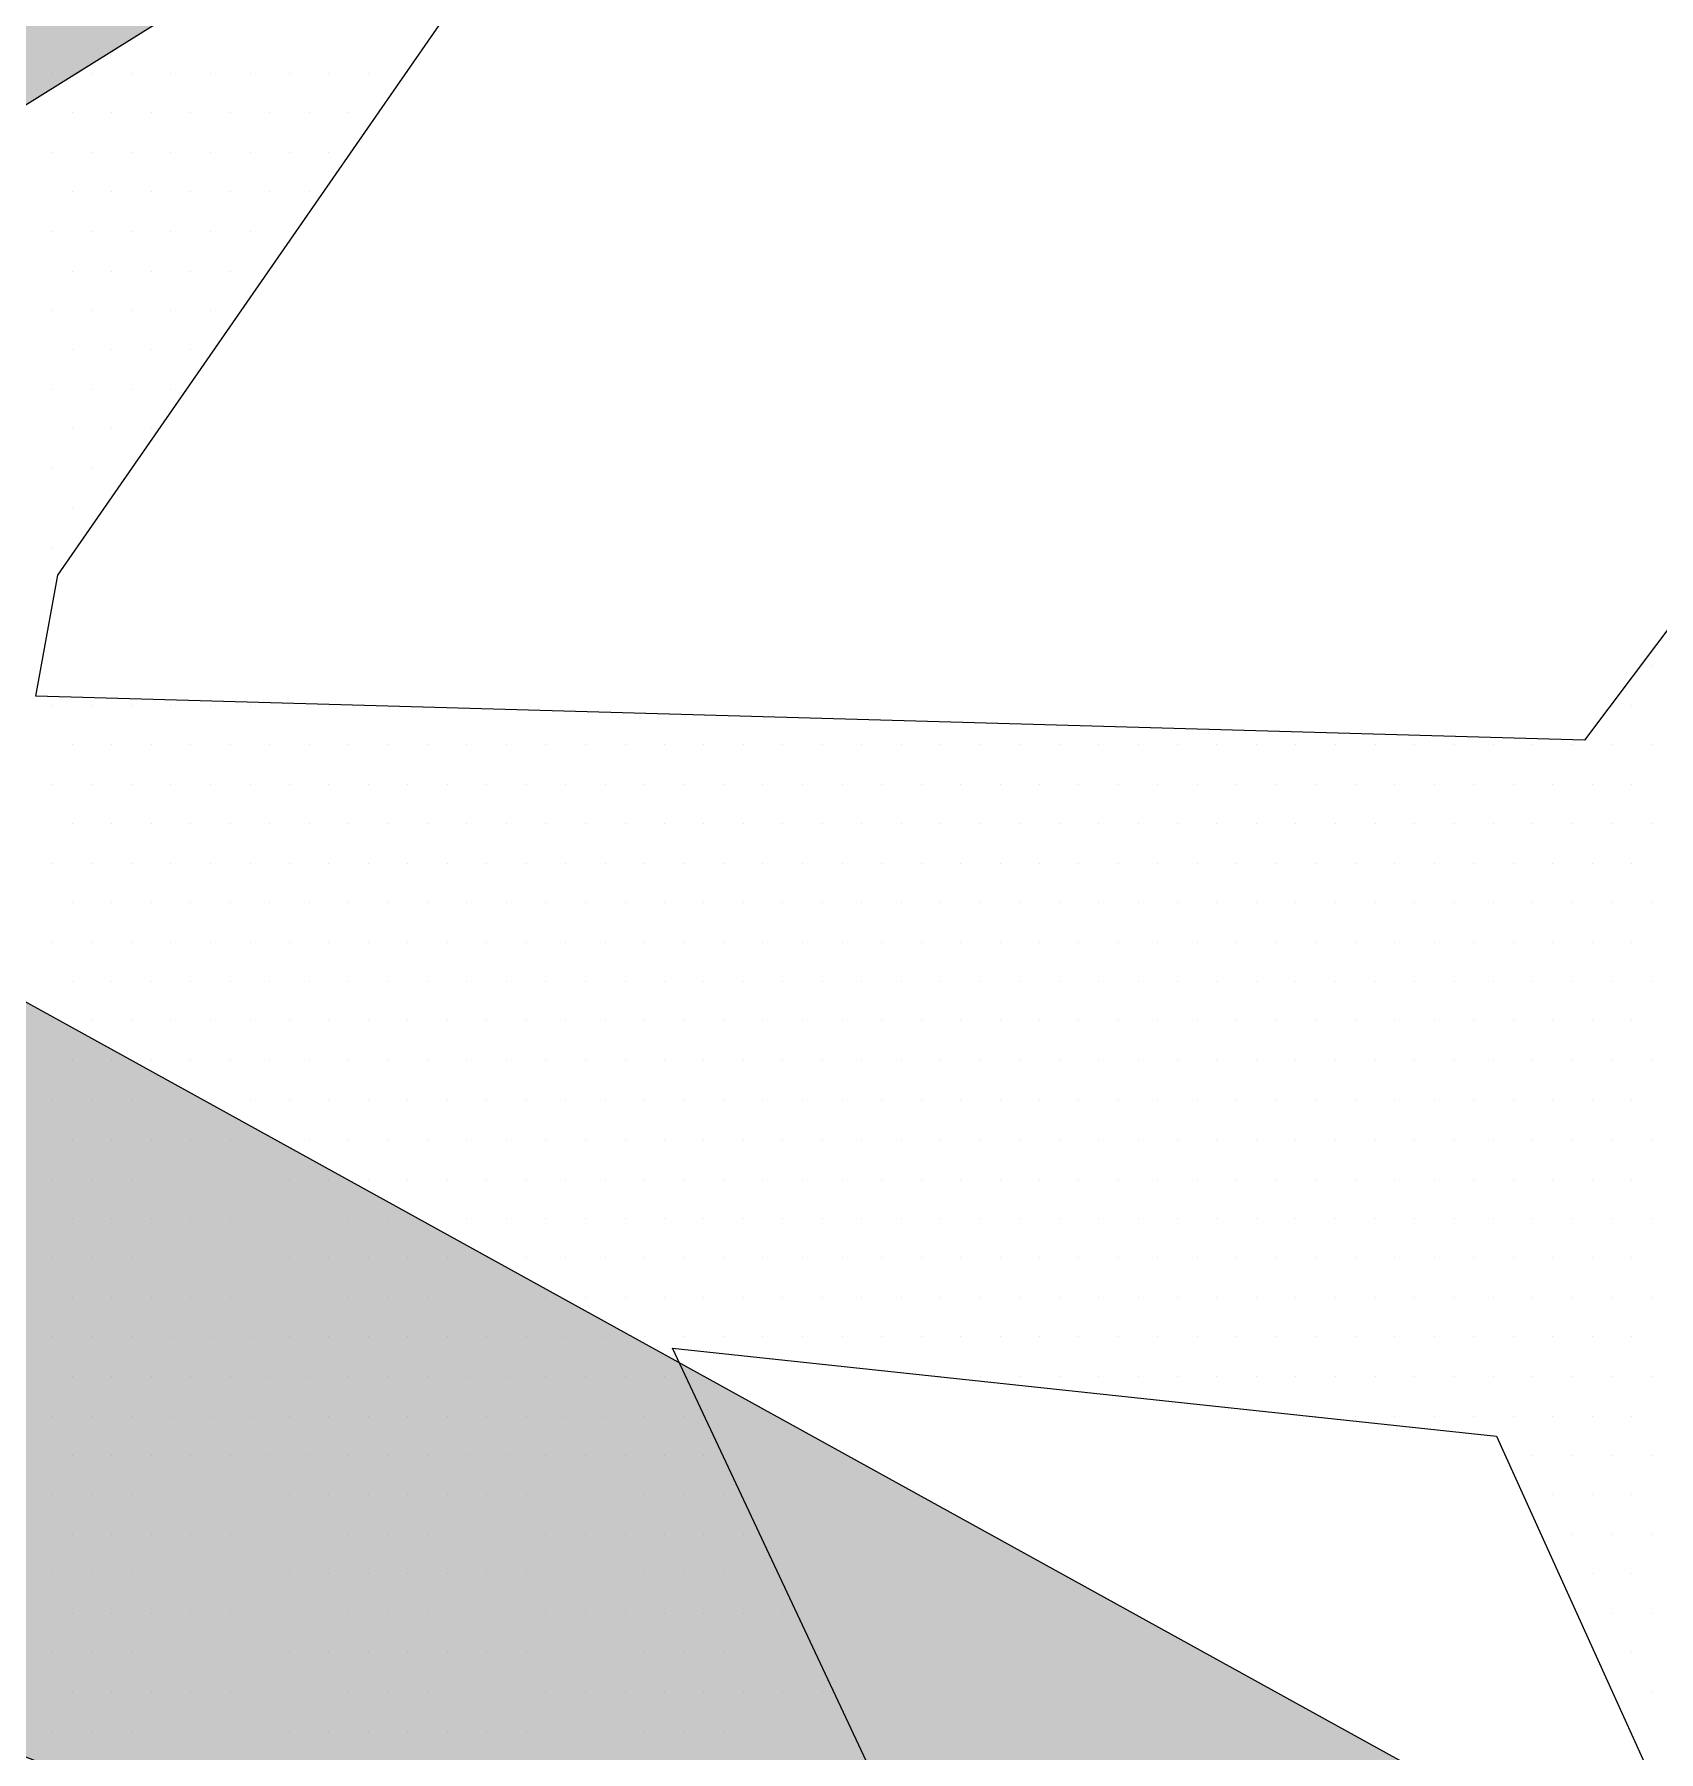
# Paper-space layout 'TOP_A1_00200_01-01-2017_MODELE' of a CAD drawing. Header units: millimetres. Extents: x -52 to 293, y -3 to 294.
# Drawn here: x -10.697 to -6.922, y 55.523 to 59.513 of the extents above; entities that cross this region are included whole.
import ezdxf

# ---------------------------------------------------------------- set-up
doc = ezdxf.new("R2010")
doc.units = ezdxf.units.MM
doc.header["$LTSCALE"] = 2
doc.linetypes.add('CACHEX2', pattern=[0.75, 0.5, -0.25])
for name, color, linetype in [('CALQUE_7', 4, 'Continuous'), ('CARTOUCHE', 7, 'Continuous'), ('rosace', 7, 'Continuous')]:
    doc.layers.add(name, color=color, linetype=linetype)

# ---------------------------------------------------------------- blocks, each defined once
blk = doc.blocks.new('A$C715108E3')
at = {"layer": 'CALQUE_7', "color": 131}
for p, q in [((-1.9015, -10.5791), (-1.9015, -10.5791)), ((-1.8097, -10.5791), (-1.8097, -10.5791)), ((-1.7182, -10.5791), (-1.7182, -10.5791)), ((-1.6264, -10.5791), (-1.6264, -10.5791)), ((-1.5345, -10.5791), (-1.5345, -10.5791)), ((-1.4427, -10.5791), (-1.4427, -10.5791)), ((-1.3512, -10.5791), (-1.3512, -10.5791)), ((-1.2594, -10.5791), (-1.2594, -10.5791)), ((-1.1674, -10.5791), (-1.1674, -10.5791)), ((-1.8558, -10.6702), (-1.8558, -10.6702)), ((-1.7639, -10.6702), (-1.7639, -10.6702)), ((-1.6721, -10.6702), (-1.6721, -10.6702)), ((-1.5806, -10.6702), (-1.5806, -10.6702)), ((-1.4888, -10.6702), (-1.4888, -10.6702)), ((-1.397, -10.6702), (-1.397, -10.6702)), ((-1.3051, -10.6702), (-1.3051, -10.6702)), ((-1.2137, -10.6702), (-1.2137, -10.6702)), ((-1.9015, -10.763), (-1.9015, -10.763)), ((-1.8097, -10.763), (-1.8097, -10.763)), ((-1.7182, -10.763), (-1.7182, -10.763)), ((-1.6264, -10.763), (-1.6264, -10.763)), ((-1.5345, -10.763), (-1.5345, -10.763)), ((-1.4427, -10.763), (-1.4427, -10.763)), ((-1.3512, -10.763), (-1.3512, -10.763)), ((-1.2594, -10.763), (-1.2594, -10.763)), ((-1.8558, -10.8542), (-1.8558, -10.8542)), ((-1.7639, -10.8542), (-1.7639, -10.8542)), ((-1.6721, -10.8542), (-1.6721, -10.8542)), ((-1.5806, -10.8542), (-1.5806, -10.8542)), ((-1.4888, -10.8542), (-1.4888, -10.8542)), ((-1.397, -10.8542), (-1.397, -10.8542)), ((-1.3051, -10.8542), (-1.3051, -10.8542)), ((-1.9015, -10.9457), (-1.9015, -10.9457)), ((-1.8097, -10.9457), (-1.8097, -10.9457)), ((-1.7182, -10.9457), (-1.7182, -10.9457)), ((-1.6264, -10.9457), (-1.6264, -10.9457)), ((-1.5345, -10.9457), (-1.5345, -10.9457)), ((-1.4427, -10.9457), (-1.4427, -10.9457)), ((-1.3512, -10.9457), (-1.3512, -10.9457)), ((-1.8558, -11.0383), (-1.8558, -11.0383)), ((-1.7639, -11.0383), (-1.7639, -11.0383)), ((-1.6721, -11.0383), (-1.6721, -11.0383)), ((-1.5806, -11.0383), (-1.5806, -11.0383)), ((-1.4888, -11.0383), (-1.4888, -11.0383)), ((-1.9015, -11.1295), (-1.9015, -11.1295)), ((-1.8097, -11.1295), (-1.8097, -11.1295)), ((-1.7182, -11.1295), (-1.7182, -11.1295)), ((-1.6264, -11.1295), (-1.6264, -11.1295)), ((-1.5345, -11.1295), (-1.5345, -11.1295)), ((-1.8558, -11.2208), (-1.8558, -11.2208)), ((-1.7639, -11.2208), (-1.7639, -11.2208)), ((-1.6721, -11.2208), (-1.6721, -11.2208)), ((-1.5806, -11.2208), (-1.5806, -11.2208)), ((-1.9015, -11.3132), (-1.9015, -11.3132)), ((-1.8097, -11.3132), (-1.8097, -11.3132)), ((-1.7182, -11.3132), (-1.7182, -11.3132)), ((-1.6264, -11.3132), (-1.6264, -11.3132)), ((-1.8558, -11.4048), (-1.8558, -11.4048)), ((-1.7639, -11.4048), (-1.7639, -11.4048)), ((-1.6721, -11.4048), (-1.6721, -11.4048)), ((-1.9015, -11.4959), (-1.9015, -11.4959)), ((-1.8097, -11.4959), (-1.8097, -11.4959)), ((-1.7182, -11.4959), (-1.7182, -11.4959)), ((-1.8558, -11.5885), (-1.8558, -11.5885)), ((-1.9015, -11.68), (-1.9015, -11.68)), ((1.7883, -11.9551), (1.7883, -11.9551)), ((1.8138, -11.9551), (1.8138, -11.9551)), ((-1.9015, -12.0473), (-1.9015, -12.0473)), ((-1.8097, -12.0473), (-1.8097, -12.0473)), ((-1.7182, -12.0473), (-1.7182, -12.0473)), ((-1.6264, -12.0473), (-1.6264, -12.0473)), ((-1.5345, -12.0473), (-1.5345, -12.0473)), ((-1.4427, -12.0473), (-1.4427, -12.0473)), ((-1.3512, -12.0473), (-1.3512, -12.0473)), ((-1.2594, -12.0473), (-1.2594, -12.0473)), ((1.7191, -12.0473), (1.7191, -12.0473)), ((1.7681, -12.0473), (1.7681, -12.0473)), ((-1.8558, -12.1388), (-1.8558, -12.1388)), ((-1.7639, -12.1388), (-1.7639, -12.1388)), ((-1.6721, -12.1388), (-1.6721, -12.1388)), ((-1.5806, -12.1388), (-1.5806, -12.1388)), ((-1.4888, -12.1388), (-1.4888, -12.1388)), ((-1.397, -12.1388), (-1.397, -12.1388)), ((-1.3051, -12.1388), (-1.3051, -12.1388)), ((-1.2137, -12.1388), (-1.2137, -12.1388)), ((-1.1219, -12.1388), (-1.1219, -12.1388)), ((-1.0298, -12.1388), (-1.0298, -12.1388)), ((-0.9386, -12.1388), (-0.9386, -12.1388)), ((-0.8465, -12.1388), (-0.8465, -12.1388)), ((-0.7549, -12.1388), (-0.7549, -12.1388)), ((-0.6633, -12.1388), (-0.6633, -12.1388)), ((-0.5712, -12.1388), (-0.5712, -12.1388)), ((-0.4796, -12.1388), (-0.4796, -12.1388)), ((-0.3879, -12.1388), (-0.3879, -12.1388)), ((-0.2963, -12.1388), (-0.2963, -12.1388)), ((-0.2043, -12.1388), (-0.2043, -12.1388)), ((-0.1124, -12.1388), (-0.1124, -12.1388)), ((-0.0212, -12.1388), (-0.0212, -12.1388)), ((0.0708, -12.1388), (0.0708, -12.1388)), ((0.1627, -12.1388), (0.1627, -12.1388)), ((0.2541, -12.1388), (0.2541, -12.1388)), ((0.346, -12.1388), (0.346, -12.1388)), ((0.4378, -12.1388), (0.4378, -12.1388)), ((0.5293, -12.1388), (0.5293, -12.1388)), ((0.6211, -12.1388), (0.6211, -12.1388)), ((0.7131, -12.1388), (0.7131, -12.1388)), ((0.8044, -12.1388), (0.8044, -12.1388)), ((0.8964, -12.1388), (0.8964, -12.1388)), ((0.988, -12.1388), (0.988, -12.1388)), ((1.0801, -12.1388), (1.0801, -12.1388)), ((1.1717, -12.1388), (1.1717, -12.1388)), ((1.2634, -12.1388), (1.2634, -12.1388)), ((1.3554, -12.1388), (1.3554, -12.1388)), ((1.4466, -12.1388), (1.4466, -12.1388)), ((1.5387, -12.1388), (1.5387, -12.1388)), ((1.6305, -12.1388), (1.6305, -12.1388)), ((1.7218, -12.1388), (1.7218, -12.1388)), ((1.8138, -12.1388), (1.8138, -12.1388)), ((-1.9015, -12.23), (-1.9015, -12.23)), ((-1.8097, -12.23), (-1.8097, -12.23)), ((-1.7182, -12.23), (-1.7182, -12.23)), ((-1.6264, -12.23), (-1.6264, -12.23)), ((-1.5345, -12.23), (-1.5345, -12.23)), ((-1.4427, -12.23), (-1.4427, -12.23)), ((-1.3512, -12.23), (-1.3512, -12.23)), ((-1.2594, -12.23), (-1.2594, -12.23)), ((-1.1674, -12.23), (-1.1674, -12.23)), ((-1.0761, -12.23), (-1.0761, -12.23)), ((-0.9841, -12.23), (-0.9841, -12.23)), ((-0.8921, -12.23), (-0.8921, -12.23)), ((-0.801, -12.23), (-0.801, -12.23)), ((-0.709, -12.23), (-0.709, -12.23)), ((-0.6173, -12.23), (-0.6173, -12.23)), ((-0.5257, -12.23), (-0.5257, -12.23)), ((-0.434, -12.23), (-0.434, -12.23)), ((-0.342, -12.23), (-0.342, -12.23)), ((-0.2508, -12.23), (-0.2508, -12.23)), ((-0.1587, -12.23), (-0.1587, -12.23)), ((-0.0667, -12.23), (-0.0667, -12.23)), ((0.0251, -12.23), (0.0251, -12.23)), ((0.1166, -12.23), (0.1166, -12.23)), ((0.2084, -12.23), (0.2084, -12.23)), ((0.3002, -12.23), (0.3002, -12.23)), ((0.3917, -12.23), (0.3917, -12.23)), ((0.4835, -12.23), (0.4835, -12.23)), ((0.5755, -12.23), (0.5755, -12.23)), ((0.6668, -12.23), (0.6668, -12.23)), ((0.7588, -12.23), (0.7588, -12.23)), ((0.8507, -12.23), (0.8507, -12.23)), ((0.9423, -12.23), (0.9423, -12.23)), ((1.034, -12.23), (1.034, -12.23)), ((1.1256, -12.23), (1.1256, -12.23)), ((1.2176, -12.23), (1.2176, -12.23)), ((1.3089, -12.23), (1.3089, -12.23)), ((1.4009, -12.23), (1.4009, -12.23)), ((1.4929, -12.23), (1.4929, -12.23)), ((1.5842, -12.23), (1.5842, -12.23)), ((1.6762, -12.23), (1.6762, -12.23)), ((1.7681, -12.23), (1.7681, -12.23)), ((-1.8558, -12.3224), (-1.8558, -12.3224)), ((-1.7639, -12.3224), (-1.7639, -12.3224)), ((-1.6721, -12.3224), (-1.6721, -12.3224)), ((-1.5806, -12.3224), (-1.5806, -12.3224)), ((-1.4888, -12.3224), (-1.4888, -12.3224)), ((-1.397, -12.3224), (-1.397, -12.3224)), ((-1.3051, -12.3224), (-1.3051, -12.3224)), ((-1.2137, -12.3224), (-1.2137, -12.3224)), ((-1.1219, -12.3224), (-1.1219, -12.3224)), ((-1.0298, -12.3224), (-1.0298, -12.3224)), ((-0.9386, -12.3224), (-0.9386, -12.3224)), ((-0.8465, -12.3224), (-0.8465, -12.3224)), ((-0.7549, -12.3224), (-0.7549, -12.3224)), ((-0.6633, -12.3224), (-0.6633, -12.3224)), ((-0.5712, -12.3224), (-0.5712, -12.3224)), ((-0.4796, -12.3224), (-0.4796, -12.3224)), ((-0.3879, -12.3224), (-0.3879, -12.3224)), ((-0.2963, -12.3224), (-0.2963, -12.3224)), ((-0.2043, -12.3224), (-0.2043, -12.3224)), ((-0.1124, -12.3224), (-0.1124, -12.3224)), ((-0.0212, -12.3224), (-0.0212, -12.3224)), ((0.0708, -12.3224), (0.0708, -12.3224)), ((0.1627, -12.3224), (0.1627, -12.3224)), ((0.2541, -12.3224), (0.2541, -12.3224)), ((0.346, -12.3224), (0.346, -12.3224)), ((0.4378, -12.3224), (0.4378, -12.3224)), ((0.5293, -12.3224), (0.5293, -12.3224)), ((0.6211, -12.3224), (0.6211, -12.3224)), ((0.7131, -12.3224), (0.7131, -12.3224)), ((0.8044, -12.3224), (0.8044, -12.3224)), ((0.8964, -12.3224), (0.8964, -12.3224)), ((0.988, -12.3224), (0.988, -12.3224)), ((1.0801, -12.3224), (1.0801, -12.3224)), ((1.1717, -12.3224), (1.1717, -12.3224)), ((1.2634, -12.3224), (1.2634, -12.3224)), ((1.3554, -12.3224), (1.3554, -12.3224)), ((1.4466, -12.3224), (1.4466, -12.3224)), ((1.5387, -12.3224), (1.5387, -12.3224)), ((1.6305, -12.3224), (1.6305, -12.3224)), ((1.7218, -12.3224), (1.7218, -12.3224)), ((1.8138, -12.3224), (1.8138, -12.3224)), ((-1.9015, -12.4139), (-1.9015, -12.4139)), ((-1.8097, -12.4139), (-1.8097, -12.4139)), ((-1.7182, -12.4139), (-1.7182, -12.4139)), ((-1.6264, -12.4139), (-1.6264, -12.4139)), ((-1.5345, -12.4139), (-1.5345, -12.4139)), ((-1.4427, -12.4139), (-1.4427, -12.4139)), ((-1.3512, -12.4139), (-1.3512, -12.4139)), ((-1.2594, -12.4139), (-1.2594, -12.4139)), ((-1.1674, -12.4139), (-1.1674, -12.4139)), ((-1.0761, -12.4139), (-1.0761, -12.4139)), ((-0.9841, -12.4139), (-0.9841, -12.4139)), ((-0.8921, -12.4139), (-0.8921, -12.4139)), ((-0.801, -12.4139), (-0.801, -12.4139)), ((-0.709, -12.4139), (-0.709, -12.4139)), ((-0.6173, -12.4139), (-0.6173, -12.4139)), ((-0.5257, -12.4139), (-0.5257, -12.4139)), ((-0.434, -12.4139), (-0.434, -12.4139)), ((-0.342, -12.4139), (-0.342, -12.4139)), ((-0.2508, -12.4139), (-0.2508, -12.4139)), ((-0.1587, -12.4139), (-0.1587, -12.4139)), ((-0.0667, -12.4139), (-0.0667, -12.4139)), ((0.0251, -12.4139), (0.0251, -12.4139)), ((0.1166, -12.4139), (0.1166, -12.4139)), ((0.2084, -12.4139), (0.2084, -12.4139)), ((0.3002, -12.4139), (0.3002, -12.4139)), ((0.3917, -12.4139), (0.3917, -12.4139)), ((0.4835, -12.4139), (0.4835, -12.4139)), ((0.5755, -12.4139), (0.5755, -12.4139)), ((0.6668, -12.4139), (0.6668, -12.4139)), ((0.7588, -12.4139), (0.7588, -12.4139)), ((0.8507, -12.4139), (0.8507, -12.4139)), ((0.9423, -12.4139), (0.9423, -12.4139)), ((1.034, -12.4139), (1.034, -12.4139)), ((1.1256, -12.4139), (1.1256, -12.4139)), ((1.2176, -12.4139), (1.2176, -12.4139)), ((1.3089, -12.4139), (1.3089, -12.4139)), ((1.4009, -12.4139), (1.4009, -12.4139)), ((1.4929, -12.4139), (1.4929, -12.4139)), ((1.5842, -12.4139), (1.5842, -12.4139)), ((1.6762, -12.4139), (1.6762, -12.4139)), ((1.7681, -12.4139), (1.7681, -12.4139)), ((-1.8558, -12.5053), (-1.8558, -12.5053)), ((-1.7639, -12.5053), (-1.7639, -12.5053)), ((-1.6721, -12.5053), (-1.6721, -12.5053)), ((-1.5806, -12.5053), (-1.5806, -12.5053)), ((-1.4888, -12.5053), (-1.4888, -12.5053)), ((-1.397, -12.5053), (-1.397, -12.5053)), ((-1.3051, -12.5053), (-1.3051, -12.5053)), ((-1.2137, -12.5053), (-1.2137, -12.5053)), ((-1.1219, -12.5053), (-1.1219, -12.5053)), ((-1.0298, -12.5053), (-1.0298, -12.5053)), ((-0.9386, -12.5053), (-0.9386, -12.5053)), ((-0.8465, -12.5053), (-0.8465, -12.5053)), ((-0.7549, -12.5053), (-0.7549, -12.5053)), ((-0.6633, -12.5053), (-0.6633, -12.5053)), ((-0.5712, -12.5053), (-0.5712, -12.5053)), ((-0.4796, -12.5053), (-0.4796, -12.5053)), ((-0.3879, -12.5053), (-0.3879, -12.5053)), ((-0.2963, -12.5053), (-0.2963, -12.5053)), ((-0.2043, -12.5053), (-0.2043, -12.5053)), ((-0.1124, -12.5053), (-0.1124, -12.5053)), ((-0.0212, -12.5053), (-0.0212, -12.5053)), ((0.0708, -12.5053), (0.0708, -12.5053)), ((0.1627, -12.5053), (0.1627, -12.5053)), ((0.2541, -12.5053), (0.2541, -12.5053)), ((0.346, -12.5053), (0.346, -12.5053)), ((0.4378, -12.5053), (0.4378, -12.5053)), ((0.5293, -12.5053), (0.5293, -12.5053)), ((0.6211, -12.5053), (0.6211, -12.5053)), ((0.7131, -12.5053), (0.7131, -12.5053)), ((0.8044, -12.5053), (0.8044, -12.5053)), ((0.8964, -12.5053), (0.8964, -12.5053)), ((0.988, -12.5053), (0.988, -12.5053)), ((1.0801, -12.5053), (1.0801, -12.5053)), ((1.1717, -12.5053), (1.1717, -12.5053)), ((1.2634, -12.5053), (1.2634, -12.5053)), ((1.3554, -12.5053), (1.3554, -12.5053)), ((1.4466, -12.5053), (1.4466, -12.5053)), ((1.5387, -12.5053), (1.5387, -12.5053)), ((1.6305, -12.5053), (1.6305, -12.5053)), ((1.7218, -12.5053), (1.7218, -12.5053)), ((1.8138, -12.5053), (1.8138, -12.5053)), ((-1.9015, -12.5977), (-1.9015, -12.5977)), ((-1.8097, -12.5977), (-1.8097, -12.5977)), ((-1.7182, -12.5977), (-1.7182, -12.5977)), ((-1.6264, -12.5977), (-1.6264, -12.5977)), ((-1.5345, -12.5977), (-1.5345, -12.5977)), ((-1.4427, -12.5977), (-1.4427, -12.5977)), ((-1.3512, -12.5977), (-1.3512, -12.5977)), ((-1.2594, -12.5977), (-1.2594, -12.5977)), ((-1.1674, -12.5977), (-1.1674, -12.5977)), ((-1.0761, -12.5977), (-1.0761, -12.5977)), ((-0.9841, -12.5977), (-0.9841, -12.5977)), ((-0.8921, -12.5977), (-0.8921, -12.5977)), ((-0.801, -12.5977), (-0.801, -12.5977)), ((-0.709, -12.5977), (-0.709, -12.5977)), ((-0.6173, -12.5977), (-0.6173, -12.5977)), ((-0.5257, -12.5977), (-0.5257, -12.5977)), ((-0.434, -12.5977), (-0.434, -12.5977)), ((-0.342, -12.5977), (-0.342, -12.5977)), ((-0.2508, -12.5977), (-0.2508, -12.5977)), ((-0.1587, -12.5977), (-0.1587, -12.5977)), ((-0.0667, -12.5977), (-0.0667, -12.5977)), ((0.0251, -12.5977), (0.0251, -12.5977)), ((0.1166, -12.5977), (0.1166, -12.5977)), ((0.2084, -12.5977), (0.2084, -12.5977)), ((0.3002, -12.5977), (0.3002, -12.5977)), ((0.3917, -12.5977), (0.3917, -12.5977)), ((0.4835, -12.5977), (0.4835, -12.5977)), ((0.5755, -12.5977), (0.5755, -12.5977)), ((0.6668, -12.5977), (0.6668, -12.5977)), ((0.7588, -12.5977), (0.7588, -12.5977)), ((0.8507, -12.5977), (0.8507, -12.5977)), ((0.9423, -12.5977), (0.9423, -12.5977)), ((1.034, -12.5977), (1.034, -12.5977)), ((1.1256, -12.5977), (1.1256, -12.5977)), ((1.2176, -12.5977), (1.2176, -12.5977)), ((1.3089, -12.5977), (1.3089, -12.5977)), ((1.4009, -12.5977), (1.4009, -12.5977)), ((1.4929, -12.5977), (1.4929, -12.5977)), ((1.5842, -12.5977), (1.5842, -12.5977)), ((1.6762, -12.5977), (1.6762, -12.5977)), ((1.7681, -12.5977), (1.7681, -12.5977)), ((-1.8558, -12.6892), (-1.8558, -12.6892)), ((-1.7639, -12.6892), (-1.7639, -12.6892)), ((-1.6721, -12.6892), (-1.6721, -12.6892)), ((-1.5806, -12.6892), (-1.5806, -12.6892)), ((-1.4888, -12.6892), (-1.4888, -12.6892)), ((-1.397, -12.6892), (-1.397, -12.6892)), ((-1.3051, -12.6892), (-1.3051, -12.6892)), ((-1.2137, -12.6892), (-1.2137, -12.6892)), ((-1.1219, -12.6892), (-1.1219, -12.6892)), ((-1.0298, -12.6892), (-1.0298, -12.6892)), ((-0.9386, -12.6892), (-0.9386, -12.6892)), ((-0.8465, -12.6892), (-0.8465, -12.6892)), ((-0.7549, -12.6892), (-0.7549, -12.6892)), ((-0.6633, -12.6892), (-0.6633, -12.6892)), ((-0.5712, -12.6892), (-0.5712, -12.6892)), ((-0.4796, -12.6892), (-0.4796, -12.6892)), ((-0.3879, -12.6892), (-0.3879, -12.6892)), ((-0.2963, -12.6892), (-0.2963, -12.6892)), ((-0.2043, -12.6892), (-0.2043, -12.6892)), ((-0.1124, -12.6892), (-0.1124, -12.6892)), ((-0.0212, -12.6892), (-0.0212, -12.6892)), ((0.0708, -12.6892), (0.0708, -12.6892)), ((0.1627, -12.6892), (0.1627, -12.6892)), ((0.2541, -12.6892), (0.2541, -12.6892)), ((0.346, -12.6892), (0.346, -12.6892)), ((0.4378, -12.6892), (0.4378, -12.6892)), ((0.5293, -12.6892), (0.5293, -12.6892)), ((0.6211, -12.6892), (0.6211, -12.6892)), ((0.7131, -12.6892), (0.7131, -12.6892)), ((0.8044, -12.6892), (0.8044, -12.6892)), ((0.8964, -12.6892), (0.8964, -12.6892)), ((0.988, -12.6892), (0.988, -12.6892)), ((1.0801, -12.6892), (1.0801, -12.6892)), ((1.1717, -12.6892), (1.1717, -12.6892)), ((1.2634, -12.6892), (1.2634, -12.6892)), ((1.3554, -12.6892), (1.3554, -12.6892)), ((1.4466, -12.6892), (1.4466, -12.6892)), ((1.5387, -12.6892), (1.5387, -12.6892)), ((1.6305, -12.6892), (1.6305, -12.6892)), ((1.7218, -12.6892), (1.7218, -12.6892)), ((1.8138, -12.6892), (1.8138, -12.6892)), ((-1.9015, -12.7805), (-1.9015, -12.7805)), ((-1.8097, -12.7805), (-1.8097, -12.7805)), ((-1.7182, -12.7805), (-1.7182, -12.7805)), ((-1.6264, -12.7805), (-1.6264, -12.7805)), ((-1.5345, -12.7805), (-1.5345, -12.7805)), ((-1.4427, -12.7805), (-1.4427, -12.7805)), ((-1.3512, -12.7805), (-1.3512, -12.7805)), ((-1.2594, -12.7805), (-1.2594, -12.7805)), ((-1.1674, -12.7805), (-1.1674, -12.7805)), ((-1.0761, -12.7805), (-1.0761, -12.7805)), ((-0.9841, -12.7805), (-0.9841, -12.7805)), ((-0.8921, -12.7805), (-0.8921, -12.7805)), ((-0.801, -12.7805), (-0.801, -12.7805)), ((-0.709, -12.7805), (-0.709, -12.7805)), ((-0.6173, -12.7805), (-0.6173, -12.7805)), ((-0.5257, -12.7805), (-0.5257, -12.7805)), ((-0.434, -12.7805), (-0.434, -12.7805)), ((-0.342, -12.7805), (-0.342, -12.7805)), ((-0.2508, -12.7805), (-0.2508, -12.7805)), ((-0.1587, -12.7805), (-0.1587, -12.7805)), ((-0.0667, -12.7805), (-0.0667, -12.7805)), ((0.0251, -12.7805), (0.0251, -12.7805)), ((0.1166, -12.7805), (0.1166, -12.7805)), ((0.2084, -12.7805), (0.2084, -12.7805)), ((0.3002, -12.7805), (0.3002, -12.7805)), ((0.3917, -12.7805), (0.3917, -12.7805)), ((0.4835, -12.7805), (0.4835, -12.7805)), ((0.5755, -12.7805), (0.5755, -12.7805)), ((0.6668, -12.7805), (0.6668, -12.7805)), ((0.7588, -12.7805), (0.7588, -12.7805)), ((0.8507, -12.7805), (0.8507, -12.7805)), ((0.9423, -12.7805), (0.9423, -12.7805)), ((1.034, -12.7805), (1.034, -12.7805)), ((1.1256, -12.7805), (1.1256, -12.7805)), ((1.2176, -12.7805), (1.2176, -12.7805)), ((1.3089, -12.7805), (1.3089, -12.7805)), ((1.4009, -12.7805), (1.4009, -12.7805)), ((1.4929, -12.7805), (1.4929, -12.7805)), ((1.5842, -12.7805), (1.5842, -12.7805)), ((1.6762, -12.7805), (1.6762, -12.7805)), ((1.7681, -12.7805), (1.7681, -12.7805)), ((-1.8558, -12.8729), (-1.8558, -12.8729)), ((-1.7639, -12.8729), (-1.7639, -12.8729)), ((-1.6721, -12.8729), (-1.6721, -12.8729)), ((-1.5806, -12.8729), (-1.5806, -12.8729)), ((-1.4888, -12.8729), (-1.4888, -12.8729)), ((-1.397, -12.8729), (-1.397, -12.8729)), ((-1.3051, -12.8729), (-1.3051, -12.8729)), ((-1.2137, -12.8729), (-1.2137, -12.8729)), ((-1.1219, -12.8729), (-1.1219, -12.8729)), ((-1.0298, -12.8729), (-1.0298, -12.8729)), ((-0.9386, -12.8729), (-0.9386, -12.8729)), ((-0.8465, -12.8729), (-0.8465, -12.8729)), ((-0.7549, -12.8729), (-0.7549, -12.8729)), ((-0.6633, -12.8729), (-0.6633, -12.8729)), ((-0.5712, -12.8729), (-0.5712, -12.8729)), ((-0.4796, -12.8729), (-0.4796, -12.8729)), ((-0.3879, -12.8729), (-0.3879, -12.8729)), ((-0.2963, -12.8729), (-0.2963, -12.8729)), ((-0.2043, -12.8729), (-0.2043, -12.8729)), ((-0.1124, -12.8729), (-0.1124, -12.8729)), ((-0.0212, -12.8729), (-0.0212, -12.8729)), ((0.0708, -12.8729), (0.0708, -12.8729)), ((0.1627, -12.8729), (0.1627, -12.8729)), ((0.2541, -12.8729), (0.2541, -12.8729)), ((0.346, -12.8729), (0.346, -12.8729)), ((0.4378, -12.8729), (0.4378, -12.8729)), ((0.5293, -12.8729), (0.5293, -12.8729)), ((0.6211, -12.8729), (0.6211, -12.8729)), ((0.7131, -12.8729), (0.7131, -12.8729)), ((0.8044, -12.8729), (0.8044, -12.8729)), ((0.8964, -12.8729), (0.8964, -12.8729)), ((0.988, -12.8729), (0.988, -12.8729)), ((1.0801, -12.8729), (1.0801, -12.8729)), ((1.1717, -12.8729), (1.1717, -12.8729)), ((1.2634, -12.8729), (1.2634, -12.8729)), ((1.3554, -12.8729), (1.3554, -12.8729)), ((1.4466, -12.8729), (1.4466, -12.8729)), ((1.5387, -12.8729), (1.5387, -12.8729)), ((1.6305, -12.8729), (1.6305, -12.8729)), ((1.7218, -12.8729), (1.7218, -12.8729)), ((1.8138, -12.8729), (1.8138, -12.8729)), ((-1.9015, -12.9641), (-1.9015, -12.9641)), ((-1.8097, -12.9641), (-1.8097, -12.9641)), ((-1.7182, -12.9641), (-1.7182, -12.9641)), ((-1.6264, -12.9641), (-1.6264, -12.9641)), ((-1.5345, -12.9641), (-1.5345, -12.9641)), ((-1.4427, -12.9641), (-1.4427, -12.9641)), ((-1.3512, -12.9641), (-1.3512, -12.9641)), ((-1.2594, -12.9641), (-1.2594, -12.9641)), ((-1.1674, -12.9641), (-1.1674, -12.9641)), ((-1.0761, -12.9641), (-1.0761, -12.9641)), ((-0.9841, -12.9641), (-0.9841, -12.9641)), ((-0.8921, -12.9641), (-0.8921, -12.9641)), ((-0.801, -12.9641), (-0.801, -12.9641)), ((-0.709, -12.9641), (-0.709, -12.9641)), ((-0.6173, -12.9641), (-0.6173, -12.9641)), ((-0.5257, -12.9641), (-0.5257, -12.9641)), ((-0.434, -12.9641), (-0.434, -12.9641)), ((-0.342, -12.9641), (-0.342, -12.9641)), ((-0.2508, -12.9641), (-0.2508, -12.9641)), ((-0.1587, -12.9641), (-0.1587, -12.9641)), ((-0.0667, -12.9641), (-0.0667, -12.9641)), ((0.0251, -12.9641), (0.0251, -12.9641)), ((0.1166, -12.9641), (0.1166, -12.9641)), ((0.2084, -12.9641), (0.2084, -12.9641)), ((0.3002, -12.9641), (0.3002, -12.9641)), ((0.3917, -12.9641), (0.3917, -12.9641)), ((0.4835, -12.9641), (0.4835, -12.9641)), ((0.5755, -12.9641), (0.5755, -12.9641)), ((0.6668, -12.9641), (0.6668, -12.9641)), ((0.7588, -12.9641), (0.7588, -12.9641)), ((0.8507, -12.9641), (0.8507, -12.9641)), ((0.9423, -12.9641), (0.9423, -12.9641)), ((1.034, -12.9641), (1.034, -12.9641)), ((1.1256, -12.9641), (1.1256, -12.9641)), ((1.2176, -12.9641), (1.2176, -12.9641)), ((1.3089, -12.9641), (1.3089, -12.9641)), ((1.4009, -12.9641), (1.4009, -12.9641)), ((1.4929, -12.9641), (1.4929, -12.9641)), ((1.5842, -12.9641), (1.5842, -12.9641)), ((1.6762, -12.9641), (1.6762, -12.9641)), ((1.7681, -12.9641), (1.7681, -12.9641)), ((-1.8558, -13.0556), (-1.8558, -13.0556)), ((-1.7639, -13.0556), (-1.7639, -13.0556)), ((-1.6721, -13.0556), (-1.6721, -13.0556)), ((-1.5806, -13.0556), (-1.5806, -13.0556)), ((-1.4888, -13.0556), (-1.4888, -13.0556)), ((-1.397, -13.0556), (-1.397, -13.0556)), ((-1.3051, -13.0556), (-1.3051, -13.0556)), ((-1.2137, -13.0556), (-1.2137, -13.0556)), ((-1.1219, -13.0556), (-1.1219, -13.0556)), ((-1.0298, -13.0556), (-1.0298, -13.0556)), ((-0.9386, -13.0556), (-0.9386, -13.0556)), ((-0.8465, -13.0556), (-0.8465, -13.0556)), ((-0.7549, -13.0556), (-0.7549, -13.0556)), ((-0.6633, -13.0556), (-0.6633, -13.0556)), ((-0.5712, -13.0556), (-0.5712, -13.0556)), ((-0.4796, -13.0556), (-0.4796, -13.0556)), ((-0.3879, -13.0556), (-0.3879, -13.0556)), ((-0.2963, -13.0556), (-0.2963, -13.0556)), ((-0.2043, -13.0556), (-0.2043, -13.0556)), ((-0.1124, -13.0556), (-0.1124, -13.0556)), ((-0.0212, -13.0556), (-0.0212, -13.0556)), ((0.0708, -13.0556), (0.0708, -13.0556)), ((0.1627, -13.0556), (0.1627, -13.0556)), ((0.2541, -13.0556), (0.2541, -13.0556)), ((0.346, -13.0556), (0.346, -13.0556)), ((0.4378, -13.0556), (0.4378, -13.0556)), ((0.5293, -13.0556), (0.5293, -13.0556)), ((0.6211, -13.0556), (0.6211, -13.0556)), ((0.7131, -13.0556), (0.7131, -13.0556)), ((0.8044, -13.0556), (0.8044, -13.0556)), ((0.8964, -13.0556), (0.8964, -13.0556)), ((0.988, -13.0556), (0.988, -13.0556)), ((1.0801, -13.0556), (1.0801, -13.0556)), ((1.1717, -13.0556), (1.1717, -13.0556)), ((1.2634, -13.0556), (1.2634, -13.0556)), ((1.3554, -13.0556), (1.3554, -13.0556)), ((1.4466, -13.0556), (1.4466, -13.0556)), ((1.5387, -13.0556), (1.5387, -13.0556)), ((1.6305, -13.0556), (1.6305, -13.0556)), ((1.7218, -13.0556), (1.7218, -13.0556)), ((1.8138, -13.0556), (1.8138, -13.0556)), ((-1.9015, -13.148), (-1.9015, -13.148)), ((-1.8097, -13.148), (-1.8097, -13.148)), ((-1.7182, -13.148), (-1.7182, -13.148)), ((-1.6264, -13.148), (-1.6264, -13.148)), ((-1.5345, -13.148), (-1.5345, -13.148)), ((-1.4427, -13.148), (-1.4427, -13.148)), ((-1.3512, -13.148), (-1.3512, -13.148)), ((-1.2594, -13.148), (-1.2594, -13.148)), ((-1.1674, -13.148), (-1.1674, -13.148)), ((-1.0761, -13.148), (-1.0761, -13.148)), ((-0.9841, -13.148), (-0.9841, -13.148)), ((-0.8921, -13.148), (-0.8921, -13.148)), ((-0.801, -13.148), (-0.801, -13.148)), ((-0.709, -13.148), (-0.709, -13.148)), ((-0.6173, -13.148), (-0.6173, -13.148)), ((-0.5257, -13.148), (-0.5257, -13.148)), ((-0.434, -13.148), (-0.434, -13.148)), ((-0.342, -13.148), (-0.342, -13.148)), ((-0.2508, -13.148), (-0.2508, -13.148)), ((-0.1587, -13.148), (-0.1587, -13.148)), ((-0.0667, -13.148), (-0.0667, -13.148)), ((0.0251, -13.148), (0.0251, -13.148)), ((0.1166, -13.148), (0.1166, -13.148)), ((0.2084, -13.148), (0.2084, -13.148)), ((0.3002, -13.148), (0.3002, -13.148)), ((0.3917, -13.148), (0.3917, -13.148)), ((0.4835, -13.148), (0.4835, -13.148)), ((0.5755, -13.148), (0.5755, -13.148)), ((0.6668, -13.148), (0.6668, -13.148)), ((0.7588, -13.148), (0.7588, -13.148)), ((0.8507, -13.148), (0.8507, -13.148)), ((0.9423, -13.148), (0.9423, -13.148)), ((1.034, -13.148), (1.034, -13.148)), ((1.1256, -13.148), (1.1256, -13.148)), ((1.2176, -13.148), (1.2176, -13.148)), ((1.3089, -13.148), (1.3089, -13.148)), ((1.4009, -13.148), (1.4009, -13.148)), ((1.4929, -13.148), (1.4929, -13.148)), ((1.5842, -13.148), (1.5842, -13.148)), ((1.6762, -13.148), (1.6762, -13.148)), ((1.7681, -13.148), (1.7681, -13.148)), ((-1.8558, -13.2392), (-1.8558, -13.2392)), ((-1.7639, -13.2392), (-1.7639, -13.2392)), ((-1.6721, -13.2392), (-1.6721, -13.2392)), ((-1.5806, -13.2392), (-1.5806, -13.2392)), ((-1.4888, -13.2392), (-1.4888, -13.2392)), ((-1.397, -13.2392), (-1.397, -13.2392)), ((-1.3051, -13.2392), (-1.3051, -13.2392)), ((-1.2137, -13.2392), (-1.2137, -13.2392)), ((-1.1219, -13.2392), (-1.1219, -13.2392)), ((-1.0298, -13.2392), (-1.0298, -13.2392)), ((-0.9386, -13.2392), (-0.9386, -13.2392)), ((-0.8465, -13.2392), (-0.8465, -13.2392)), ((-0.7549, -13.2392), (-0.7549, -13.2392)), ((-0.6633, -13.2392), (-0.6633, -13.2392)), ((-0.5712, -13.2392), (-0.5712, -13.2392)), ((-0.4796, -13.2392), (-0.4796, -13.2392)), ((-0.3879, -13.2392), (-0.3879, -13.2392)), ((-0.2963, -13.2392), (-0.2963, -13.2392)), ((-0.2043, -13.2392), (-0.2043, -13.2392)), ((-0.1124, -13.2392), (-0.1124, -13.2392)), ((-0.0212, -13.2392), (-0.0212, -13.2392)), ((0.0708, -13.2392), (0.0708, -13.2392)), ((0.1627, -13.2392), (0.1627, -13.2392)), ((0.2541, -13.2392), (0.2541, -13.2392)), ((0.346, -13.2392), (0.346, -13.2392)), ((0.4378, -13.2392), (0.4378, -13.2392)), ((0.5293, -13.2392), (0.5293, -13.2392)), ((0.6211, -13.2392), (0.6211, -13.2392)), ((0.7131, -13.2392), (0.7131, -13.2392)), ((0.8044, -13.2392), (0.8044, -13.2392)), ((0.8964, -13.2392), (0.8964, -13.2392)), ((0.988, -13.2392), (0.988, -13.2392)), ((1.0801, -13.2392), (1.0801, -13.2392)), ((1.1717, -13.2392), (1.1717, -13.2392)), ((1.2634, -13.2392), (1.2634, -13.2392)), ((1.3554, -13.2392), (1.3554, -13.2392)), ((1.4466, -13.2392), (1.4466, -13.2392)), ((1.5387, -13.2392), (1.5387, -13.2392)), ((1.6305, -13.2392), (1.6305, -13.2392)), ((1.7218, -13.2392), (1.7218, -13.2392)), ((1.8138, -13.2392), (1.8138, -13.2392)), ((-1.9015, -13.3309), (-1.9015, -13.3309)), ((-1.8097, -13.3309), (-1.8097, -13.3309)), ((-1.7182, -13.3309), (-1.7182, -13.3309)), ((-1.6264, -13.3309), (-1.6264, -13.3309)), ((-1.5345, -13.3309), (-1.5345, -13.3309)), ((-1.4427, -13.3309), (-1.4427, -13.3309)), ((-1.3512, -13.3309), (-1.3512, -13.3309)), ((-1.2594, -13.3309), (-1.2594, -13.3309)), ((-1.1674, -13.3309), (-1.1674, -13.3309)), ((-1.0761, -13.3309), (-1.0761, -13.3309)), ((-0.9841, -13.3309), (-0.9841, -13.3309)), ((-0.8921, -13.3309), (-0.8921, -13.3309)), ((-0.801, -13.3309), (-0.801, -13.3309)), ((-0.709, -13.3309), (-0.709, -13.3309)), ((-0.6173, -13.3309), (-0.6173, -13.3309)), ((-0.5257, -13.3309), (-0.5257, -13.3309)), ((-0.434, -13.3309), (-0.434, -13.3309)), ((-0.342, -13.3309), (-0.342, -13.3309)), ((-0.2508, -13.3309), (-0.2508, -13.3309)), ((-0.1587, -13.3309), (-0.1587, -13.3309)), ((-0.0667, -13.3309), (-0.0667, -13.3309)), ((0.0251, -13.3309), (0.0251, -13.3309)), ((0.1166, -13.3309), (0.1166, -13.3309)), ((0.2084, -13.3309), (0.2084, -13.3309)), ((0.3002, -13.3309), (0.3002, -13.3309)), ((0.3917, -13.3309), (0.3917, -13.3309)), ((0.4835, -13.3309), (0.4835, -13.3309)), ((0.5755, -13.3309), (0.5755, -13.3309)), ((0.6668, -13.3309), (0.6668, -13.3309)), ((0.7588, -13.3309), (0.7588, -13.3309)), ((0.8507, -13.3309), (0.8507, -13.3309)), ((0.9423, -13.3309), (0.9423, -13.3309)), ((1.034, -13.3309), (1.034, -13.3309)), ((1.1256, -13.3309), (1.1256, -13.3309)), ((1.2176, -13.3309), (1.2176, -13.3309)), ((1.3089, -13.3309), (1.3089, -13.3309)), ((1.4009, -13.3309), (1.4009, -13.3309)), ((1.4929, -13.3309), (1.4929, -13.3309)), ((1.5842, -13.3309), (1.5842, -13.3309)), ((1.6762, -13.3309), (1.6762, -13.3309)), ((1.7681, -13.3309), (1.7681, -13.3309)), ((-1.8558, -13.4233), (-1.8558, -13.4233)), ((-1.7639, -13.4233), (-1.7639, -13.4233)), ((-1.6721, -13.4233), (-1.6721, -13.4233)), ((-1.5806, -13.4233), (-1.5806, -13.4233)), ((-1.4888, -13.4233), (-1.4888, -13.4233)), ((-1.397, -13.4233), (-1.397, -13.4233)), ((-1.3051, -13.4233), (-1.3051, -13.4233)), ((-1.2137, -13.4233), (-1.2137, -13.4233)), ((-1.1219, -13.4233), (-1.1219, -13.4233)), ((-1.0298, -13.4233), (-1.0298, -13.4233)), ((-0.9386, -13.4233), (-0.9386, -13.4233)), ((-0.8465, -13.4233), (-0.8465, -13.4233)), ((-0.7549, -13.4233), (-0.7549, -13.4233)), ((-0.6633, -13.4233), (-0.6633, -13.4233)), ((-0.5712, -13.4233), (-0.5712, -13.4233)), ((-0.4796, -13.4233), (-0.4796, -13.4233)), ((-0.3879, -13.4233), (-0.3879, -13.4233)), ((-0.2963, -13.4233), (-0.2963, -13.4233)), ((-0.2043, -13.4233), (-0.2043, -13.4233)), ((-0.1124, -13.4233), (-0.1124, -13.4233)), ((-0.0212, -13.4233), (-0.0212, -13.4233)), ((0.0708, -13.4233), (0.0708, -13.4233)), ((0.1627, -13.4233), (0.1627, -13.4233)), ((0.2541, -13.4233), (0.2541, -13.4233)), ((0.346, -13.4233), (0.346, -13.4233)), ((0.4378, -13.4233), (0.4378, -13.4233)), ((0.5293, -13.4233), (0.5293, -13.4233)), ((0.6211, -13.4233), (0.6211, -13.4233)), ((0.7131, -13.4233), (0.7131, -13.4233)), ((0.8044, -13.4233), (0.8044, -13.4233)), ((0.8964, -13.4233), (0.8964, -13.4233)), ((0.988, -13.4233), (0.988, -13.4233)), ((1.0801, -13.4233), (1.0801, -13.4233)), ((1.1717, -13.4233), (1.1717, -13.4233)), ((1.2634, -13.4233), (1.2634, -13.4233)), ((1.3554, -13.4233), (1.3554, -13.4233)), ((1.4466, -13.4233), (1.4466, -13.4233)), ((1.5387, -13.4233), (1.5387, -13.4233)), ((1.6305, -13.4233), (1.6305, -13.4233)), ((1.7218, -13.4233), (1.7218, -13.4233)), ((1.8138, -13.4233), (1.8138, -13.4233)), ((-1.9015, -13.5146), (-1.9015, -13.5146)), ((-1.8097, -13.5146), (-1.8097, -13.5146)), ((-1.7182, -13.5146), (-1.7182, -13.5146)), ((-1.6264, -13.5146), (-1.6264, -13.5146)), ((-1.5345, -13.5146), (-1.5345, -13.5146)), ((-1.4427, -13.5146), (-1.4427, -13.5146)), ((-1.3512, -13.5146), (-1.3512, -13.5146)), ((-1.2594, -13.5146), (-1.2594, -13.5146)), ((-1.1674, -13.5146), (-1.1674, -13.5146)), ((-1.0761, -13.5146), (-1.0761, -13.5146)), ((-0.9841, -13.5146), (-0.9841, -13.5146)), ((-0.8921, -13.5146), (-0.8921, -13.5146)), ((-0.801, -13.5146), (-0.801, -13.5146)), ((-0.709, -13.5146), (-0.709, -13.5146)), ((-0.6173, -13.5146), (-0.6173, -13.5146)), ((-0.5257, -13.5146), (-0.5257, -13.5146)), ((-0.434, -13.5146), (-0.434, -13.5146)), ((-0.342, -13.5146), (-0.342, -13.5146)), ((-0.2508, -13.5146), (-0.2508, -13.5146)), ((-0.1587, -13.5146), (-0.1587, -13.5146)), ((-0.0667, -13.5146), (-0.0667, -13.5146)), ((0.0251, -13.5146), (0.0251, -13.5146)), ((0.1166, -13.5146), (0.1166, -13.5146)), ((0.2084, -13.5146), (0.2084, -13.5146)), ((0.3002, -13.5146), (0.3002, -13.5146)), ((0.3917, -13.5146), (0.3917, -13.5146)), ((0.4835, -13.5146), (0.4835, -13.5146)), ((0.5755, -13.5146), (0.5755, -13.5146)), ((0.6668, -13.5146), (0.6668, -13.5146)), ((0.7588, -13.5146), (0.7588, -13.5146)), ((0.8507, -13.5146), (0.8507, -13.5146)), ((0.9423, -13.5146), (0.9423, -13.5146)), ((1.034, -13.5146), (1.034, -13.5146)), ((1.1256, -13.5146), (1.1256, -13.5146)), ((1.2176, -13.5146), (1.2176, -13.5146)), ((1.3089, -13.5146), (1.3089, -13.5146)), ((1.4009, -13.5146), (1.4009, -13.5146)), ((1.4929, -13.5146), (1.4929, -13.5146)), ((1.5842, -13.5146), (1.5842, -13.5146)), ((1.6762, -13.5146), (1.6762, -13.5146)), ((1.7681, -13.5146), (1.7681, -13.5146)), ((-1.8558, -13.6058), (-1.8558, -13.6058)), ((-1.7639, -13.6058), (-1.7639, -13.6058)), ((-1.6721, -13.6058), (-1.6721, -13.6058)), ((-1.5806, -13.6058), (-1.5806, -13.6058)), ((-1.4888, -13.6058), (-1.4888, -13.6058)), ((-1.397, -13.6058), (-1.397, -13.6058)), ((-1.3051, -13.6058), (-1.3051, -13.6058)), ((-1.2137, -13.6058), (-1.2137, -13.6058)), ((-1.1219, -13.6058), (-1.1219, -13.6058)), ((-1.0298, -13.6058), (-1.0298, -13.6058)), ((-0.9386, -13.6058), (-0.9386, -13.6058)), ((-0.8465, -13.6058), (-0.8465, -13.6058)), ((-0.7549, -13.6058), (-0.7549, -13.6058)), ((-0.6633, -13.6058), (-0.6633, -13.6058)), ((-0.5712, -13.6058), (-0.5712, -13.6058)), ((-0.4796, -13.6058), (-0.4796, -13.6058)), ((0.1563, -13.6058), (0.1563, -13.6058)), ((0.1627, -13.6058), (0.1627, -13.6058)), ((0.2541, -13.6058), (0.2541, -13.6058)), ((0.346, -13.6058), (0.346, -13.6058)), ((0.4378, -13.6058), (0.4378, -13.6058)), ((0.5293, -13.6058), (0.5293, -13.6058)), ((0.6211, -13.6058), (0.6211, -13.6058)), ((0.7131, -13.6058), (0.7131, -13.6058)), ((0.8044, -13.6058), (0.8044, -13.6058)), ((0.8964, -13.6058), (0.8964, -13.6058)), ((0.988, -13.6058), (0.988, -13.6058)), ((1.0801, -13.6058), (1.0801, -13.6058)), ((1.1717, -13.6058), (1.1717, -13.6058)), ((1.2634, -13.6058), (1.2634, -13.6058)), ((1.3554, -13.6058), (1.3554, -13.6058)), ((1.4466, -13.6058), (1.4466, -13.6058)), ((1.5387, -13.6058), (1.5387, -13.6058)), ((1.6305, -13.6058), (1.6305, -13.6058)), ((1.7218, -13.6058), (1.7218, -13.6058)), ((1.8138, -13.6058), (1.8138, -13.6058)), ((-1.9015, -13.6984), (-1.9015, -13.6984)), ((-1.8097, -13.6984), (-1.8097, -13.6984)), ((-1.7182, -13.6984), (-1.7182, -13.6984)), ((-1.6264, -13.6984), (-1.6264, -13.6984)), ((-1.5345, -13.6984), (-1.5345, -13.6984)), ((-1.4427, -13.6984), (-1.4427, -13.6984)), ((-1.3512, -13.6984), (-1.3512, -13.6984)), ((-1.2594, -13.6984), (-1.2594, -13.6984)), ((-1.1674, -13.6984), (-1.1674, -13.6984)), ((-1.0761, -13.6984), (-1.0761, -13.6984)), ((-0.9841, -13.6984), (-0.9841, -13.6984)), ((-0.8921, -13.6984), (-0.8921, -13.6984)), ((-0.801, -13.6984), (-0.801, -13.6984)), ((-0.709, -13.6984), (-0.709, -13.6984)), ((-0.6173, -13.6984), (-0.6173, -13.6984)), ((-0.5257, -13.6984), (-0.5257, -13.6984)), ((-0.434, -13.6984), (-0.434, -13.6984)), ((1.0165, -13.6984), (1.0165, -13.6984)), ((1.034, -13.6984), (1.034, -13.6984)), ((1.1256, -13.6984), (1.1256, -13.6984)), ((1.2176, -13.6984), (1.2176, -13.6984)), ((1.3089, -13.6984), (1.3089, -13.6984)), ((1.4009, -13.6984), (1.4009, -13.6984)), ((1.4929, -13.6984), (1.4929, -13.6984)), ((1.5842, -13.6984), (1.5842, -13.6984)), ((1.6762, -13.6984), (1.6762, -13.6984)), ((1.7681, -13.6984), (1.7681, -13.6984)), ((-1.8558, -13.7897), (-1.8558, -13.7897)), ((-1.7639, -13.7897), (-1.7639, -13.7897)), ((-1.6721, -13.7897), (-1.6721, -13.7897)), ((-1.5806, -13.7897), (-1.5806, -13.7897)), ((-1.4888, -13.7897), (-1.4888, -13.7897)), ((-1.397, -13.7897), (-1.397, -13.7897)), ((-1.3051, -13.7897), (-1.3051, -13.7897)), ((-1.2137, -13.7897), (-1.2137, -13.7897)), ((-1.1219, -13.7897), (-1.1219, -13.7897)), ((-1.0298, -13.7897), (-1.0298, -13.7897)), ((-0.9386, -13.7897), (-0.9386, -13.7897)), ((-0.8465, -13.7897), (-0.8465, -13.7897)), ((-0.7549, -13.7897), (-0.7549, -13.7897)), ((-0.6633, -13.7897), (-0.6633, -13.7897)), ((-0.5712, -13.7897), (-0.5712, -13.7897)), ((-0.4796, -13.7897), (-0.4796, -13.7897)), ((-0.3879, -13.7897), (-0.3879, -13.7897)), ((1.4736, -13.7897), (1.4736, -13.7897)), ((1.5387, -13.7897), (1.5387, -13.7897)), ((1.6305, -13.7897), (1.6305, -13.7897)), ((1.7218, -13.7897), (1.7218, -13.7897)), ((1.8138, -13.7897), (1.8138, -13.7897)), ((-1.9015, -13.8809), (-1.9015, -13.8809)), ((-1.8097, -13.8809), (-1.8097, -13.8809)), ((-1.7182, -13.8809), (-1.7182, -13.8809)), ((-1.6264, -13.8809), (-1.6264, -13.8809)), ((-1.5345, -13.8809), (-1.5345, -13.8809)), ((-1.4427, -13.8809), (-1.4427, -13.8809)), ((-1.3512, -13.8809), (-1.3512, -13.8809)), ((-1.2594, -13.8809), (-1.2594, -13.8809)), ((-1.1674, -13.8809), (-1.1674, -13.8809)), ((-1.0761, -13.8809), (-1.0761, -13.8809)), ((-0.9841, -13.8809), (-0.9841, -13.8809)), ((-0.8921, -13.8809), (-0.8921, -13.8809)), ((-0.801, -13.8809), (-0.801, -13.8809)), ((-0.709, -13.8809), (-0.709, -13.8809)), ((-0.6173, -13.8809), (-0.6173, -13.8809)), ((-0.5257, -13.8809), (-0.5257, -13.8809)), ((-0.434, -13.8809), (-0.434, -13.8809)), ((-0.342, -13.8809), (-0.342, -13.8809)), ((1.5158, -13.8809), (1.5158, -13.8809)), ((1.5842, -13.8809), (1.5842, -13.8809)), ((1.6762, -13.8809), (1.6762, -13.8809)), ((1.7681, -13.8809), (1.7681, -13.8809)), ((-1.8558, -13.9735), (-1.8558, -13.9735)), ((-1.7639, -13.9735), (-1.7639, -13.9735)), ((-1.6721, -13.9735), (-1.6721, -13.9735)), ((-1.5806, -13.9735), (-1.5806, -13.9735)), ((-1.4888, -13.9735), (-1.4888, -13.9735)), ((-1.397, -13.9735), (-1.397, -13.9735)), ((-1.3051, -13.9735), (-1.3051, -13.9735)), ((-1.2137, -13.9735), (-1.2137, -13.9735)), ((-1.1219, -13.9735), (-1.1219, -13.9735)), ((-1.0298, -13.9735), (-1.0298, -13.9735)), ((-0.9386, -13.9735), (-0.9386, -13.9735)), ((-0.8465, -13.9735), (-0.8465, -13.9735)), ((-0.7549, -13.9735), (-0.7549, -13.9735)), ((-0.6633, -13.9735), (-0.6633, -13.9735)), ((-0.5712, -13.9735), (-0.5712, -13.9735)), ((-0.4796, -13.9735), (-0.4796, -13.9735)), ((-0.3879, -13.9735), (-0.3879, -13.9735)), ((-0.2963, -13.9735), (-0.2963, -13.9735)), ((1.557, -13.9735), (1.557, -13.9735)), ((1.6305, -13.9735), (1.6305, -13.9735)), ((1.7218, -13.9735), (1.7218, -13.9735)), ((1.8138, -13.9735), (1.8138, -13.9735)), ((-1.9015, -14.065), (-1.9015, -14.065)), ((-1.8097, -14.065), (-1.8097, -14.065)), ((-1.7182, -14.065), (-1.7182, -14.065)), ((-1.6264, -14.065), (-1.6264, -14.065)), ((-1.5345, -14.065), (-1.5345, -14.065)), ((-1.4427, -14.065), (-1.4427, -14.065)), ((-1.3512, -14.065), (-1.3512, -14.065)), ((-1.2594, -14.065), (-1.2594, -14.065)), ((-1.1674, -14.065), (-1.1674, -14.065)), ((-1.0761, -14.065), (-1.0761, -14.065)), ((-0.9841, -14.065), (-0.9841, -14.065)), ((-0.8921, -14.065), (-0.8921, -14.065)), ((-0.801, -14.065), (-0.801, -14.065)), ((-0.709, -14.065), (-0.709, -14.065)), ((-0.6173, -14.065), (-0.6173, -14.065)), ((-0.5257, -14.065), (-0.5257, -14.065)), ((-0.434, -14.065), (-0.434, -14.065)), ((-0.342, -14.065), (-0.342, -14.065)), ((-0.2508, -14.065), (-0.2508, -14.065)), ((1.5983, -14.065), (1.5983, -14.065)), ((1.6762, -14.065), (1.6762, -14.065)), ((1.7681, -14.065), (1.7681, -14.065)), ((-1.8558, -14.1574), (-1.8558, -14.1574)), ((-1.7639, -14.1574), (-1.7639, -14.1574)), ((-1.6721, -14.1574), (-1.6721, -14.1574)), ((-1.5806, -14.1574), (-1.5806, -14.1574)), ((-1.4888, -14.1574), (-1.4888, -14.1574)), ((-1.397, -14.1574), (-1.397, -14.1574)), ((-1.3051, -14.1574), (-1.3051, -14.1574)), ((-1.2137, -14.1574), (-1.2137, -14.1574)), ((-1.1219, -14.1574), (-1.1219, -14.1574)), ((-1.0298, -14.1574), (-1.0298, -14.1574)), ((-0.9386, -14.1574), (-0.9386, -14.1574)), ((-0.8465, -14.1574), (-0.8465, -14.1574)), ((-0.7549, -14.1574), (-0.7549, -14.1574)), ((-0.6633, -14.1574), (-0.6633, -14.1574)), ((-0.5712, -14.1574), (-0.5712, -14.1574)), ((-0.4796, -14.1574), (-0.4796, -14.1574)), ((-0.3879, -14.1574), (-0.3879, -14.1574)), ((-0.2963, -14.1574), (-0.2963, -14.1574)), ((-0.2043, -14.1574), (-0.2043, -14.1574)), ((1.6402, -14.1574), (1.6402, -14.1574)), ((1.7218, -14.1574), (1.7218, -14.1574)), ((1.8138, -14.1574), (1.8138, -14.1574)), ((-1.9015, -14.2488), (-1.9015, -14.2488)), ((-1.8097, -14.2488), (-1.8097, -14.2488)), ((-1.7182, -14.2488), (-1.7182, -14.2488)), ((-1.6264, -14.2488), (-1.6264, -14.2488)), ((-1.5345, -14.2488), (-1.5345, -14.2488)), ((-1.4427, -14.2488), (-1.4427, -14.2488)), ((-1.3512, -14.2488), (-1.3512, -14.2488)), ((-1.2594, -14.2488), (-1.2594, -14.2488)), ((-1.1674, -14.2488), (-1.1674, -14.2488)), ((-1.0761, -14.2488), (-1.0761, -14.2488)), ((-0.9841, -14.2488), (-0.9841, -14.2488)), ((-0.8921, -14.2488), (-0.8921, -14.2488)), ((-0.801, -14.2488), (-0.801, -14.2488)), ((-0.709, -14.2488), (-0.709, -14.2488)), ((-0.6173, -14.2488), (-0.6173, -14.2488)), ((-0.5257, -14.2488), (-0.5257, -14.2488)), ((-0.434, -14.2488), (-0.434, -14.2488)), ((-0.342, -14.2488), (-0.342, -14.2488)), ((-0.2508, -14.2488), (-0.2508, -14.2488)), ((-0.1587, -14.2488), (-0.1587, -14.2488)), ((1.6815, -14.2488), (1.6815, -14.2488)), ((1.7681, -14.2488), (1.7681, -14.2488)), ((-1.8558, -14.3401), (-1.8558, -14.3401)), ((-1.7639, -14.3401), (-1.7639, -14.3401)), ((-1.6721, -14.3401), (-1.6721, -14.3401)), ((-1.5806, -14.3401), (-1.5806, -14.3401)), ((-1.4888, -14.3401), (-1.4888, -14.3401)), ((-1.397, -14.3401), (-1.397, -14.3401)), ((-1.3051, -14.3401), (-1.3051, -14.3401)), ((-1.2137, -14.3401), (-1.2137, -14.3401)), ((-1.1219, -14.3401), (-1.1219, -14.3401)), ((-1.0298, -14.3401), (-1.0298, -14.3401)), ((-0.9386, -14.3401), (-0.9386, -14.3401)), ((-0.8465, -14.3401), (-0.8465, -14.3401)), ((-0.7549, -14.3401), (-0.7549, -14.3401)), ((-0.6633, -14.3401), (-0.6633, -14.3401)), ((-0.5712, -14.3401), (-0.5712, -14.3401)), ((-0.4796, -14.3401), (-0.4796, -14.3401)), ((-0.3879, -14.3401), (-0.3879, -14.3401)), ((-0.2963, -14.3401), (-0.2963, -14.3401)), ((-0.2043, -14.3401), (-0.2043, -14.3401)), ((-0.1124, -14.3401), (-0.1124, -14.3401)), ((1.7235, -14.3401), (1.7235, -14.3401)), ((1.8138, -14.3401), (1.8138, -14.3401)), ((-1.9015, -14.4325), (-1.9015, -14.4325)), ((-1.8097, -14.4325), (-1.8097, -14.4325)), ((-1.7182, -14.4325), (-1.7182, -14.4325)), ((-1.6264, -14.4325), (-1.6264, -14.4325)), ((-1.5345, -14.4325), (-1.5345, -14.4325)), ((-1.4427, -14.4325), (-1.4427, -14.4325)), ((-1.3512, -14.4325), (-1.3512, -14.4325)), ((-1.2594, -14.4325), (-1.2594, -14.4325)), ((-1.1674, -14.4325), (-1.1674, -14.4325)), ((-1.0761, -14.4325), (-1.0761, -14.4325)), ((-0.9841, -14.4325), (-0.9841, -14.4325)), ((-0.8921, -14.4325), (-0.8921, -14.4325)), ((-0.801, -14.4325), (-0.801, -14.4325)), ((-0.709, -14.4325), (-0.709, -14.4325)), ((-0.6173, -14.4325), (-0.6173, -14.4325)), ((-0.5257, -14.4325), (-0.5257, -14.4325)), ((-0.434, -14.4325), (-0.434, -14.4325)), ((-0.342, -14.4325), (-0.342, -14.4325)), ((-0.2508, -14.4325), (-0.2508, -14.4325)), ((-0.1587, -14.4325), (-0.1587, -14.4325)), ((-0.0667, -14.4325), (-0.0667, -14.4325)), ((1.7647, -14.4325), (1.7647, -14.4325)), ((1.7681, -14.4325), (1.7681, -14.4325))]:
    blk.add_line(p, q, dxfattribs=at)
for points in [[(0.2166, -18.8242), (-0.4061, -17.3082), (1.2857, -17.5115), (0.9202, -16.4826), (-0.461, -13.5406), (1.4536, -13.7453), (4.032, -19.4344), (5.206, -17.903), (3.3935, -13.9486), (6.3293, -14.2803), (6.4311, -12.6478), (3.5725, -12.29), (6.1505, -8.6671)], [(5.6155, -6.8715), (1.6586, -12.1279), (-1.9407, -12.0256), (-1.8895, -11.7452), (-0.5622, -9.8309)]]:
    blk.add_lwpolyline(points, dxfattribs=at)
blk = doc.blocks.new('A$C581E6685')
at = {"layer": 'rosace'}
for color, points in [(142, [(-45.3965, 37.4846), (-39.5666, 28.8703), (-39.344, 28.5414), (-39.8519, 24.2064), (-36.9477, 25.4853), (-26.3566, 30.2032), (-36.1863, 24.0789), (-38.2746, 22.2236), (-38.1337, 21.2132), (-33.6363, 11.1845), (-39.5393, 21.4709), (-40.6525, 23.2405), (-42.0615, 23.3525), (-53.1072, 18.3767), (-43.3972, 24.4856), (-40.4756, 26.2259), (-40.684, 26.8894)]), (32, [(-39.8519, 24.2064), (-37.1498, 25.5201), (-23.2602, 17.8548)])]:
    blk.add_hatch(color=color, dxfattribs=at).paths.add_polyline_path(points)
at = {"layer": 'rosace', "color": 142}
blk.add_lwpolyline([(-45.3965, 37.4846), (-39.3434, 28.5414), (-39.8519, 24.2064), (-36.9477, 25.4853), (-26.3566, 30.2032), (-36.1857, 24.0789), (-38.2739, 22.2236), (-38.1337, 21.2132), (-33.6358, 11.1845), (-39.5393, 21.4709), (-40.6518, 23.2405), (-42.0615, 23.3525), (-53.1072, 18.3767), (-43.3964, 24.4856), (-40.4756, 26.2259), (-40.6836, 26.8894)], close=True, dxfattribs=at)
at = {"layer": 'rosace', "color": 32}
blk.add_lwpolyline([(-39.8519, 24.2064), (-37.1498, 25.5201), (-23.2602, 17.8559)], close=True, dxfattribs=at)
at = {"layer": 'rosace', "color": 32, "linetype": 'CACHEX2', "ltscale": 1.5}
blk.add_ellipse((-38.0538, 23.8138), major_axis=(-19.0311, -3.534), ratio=0.590567, dxfattribs=at)
at = {"layer": 'rosace', "color": 32}
blk.add_ellipse((-37.6144, 23.8499), major_axis=(-13.5768, -4.2839), ratio=0.791971, dxfattribs=at)
at = {"layer": 'CARTOUCHE'}
blk.add_blockref('A$C715108E3', (-31.6739, 36.3189), dxfattribs=at)

psp = doc.layouts.new('TOP_A1_00200_01-01-2017_MODELE')

# ---------------------------------------------------------------- block references
at = {"layer": 'CARTOUCHE'}
psp.add_blockref('A$C581E6685', (22.9208, 33.6824), dxfattribs=at)

doc.saveas('drawing.dxf')
